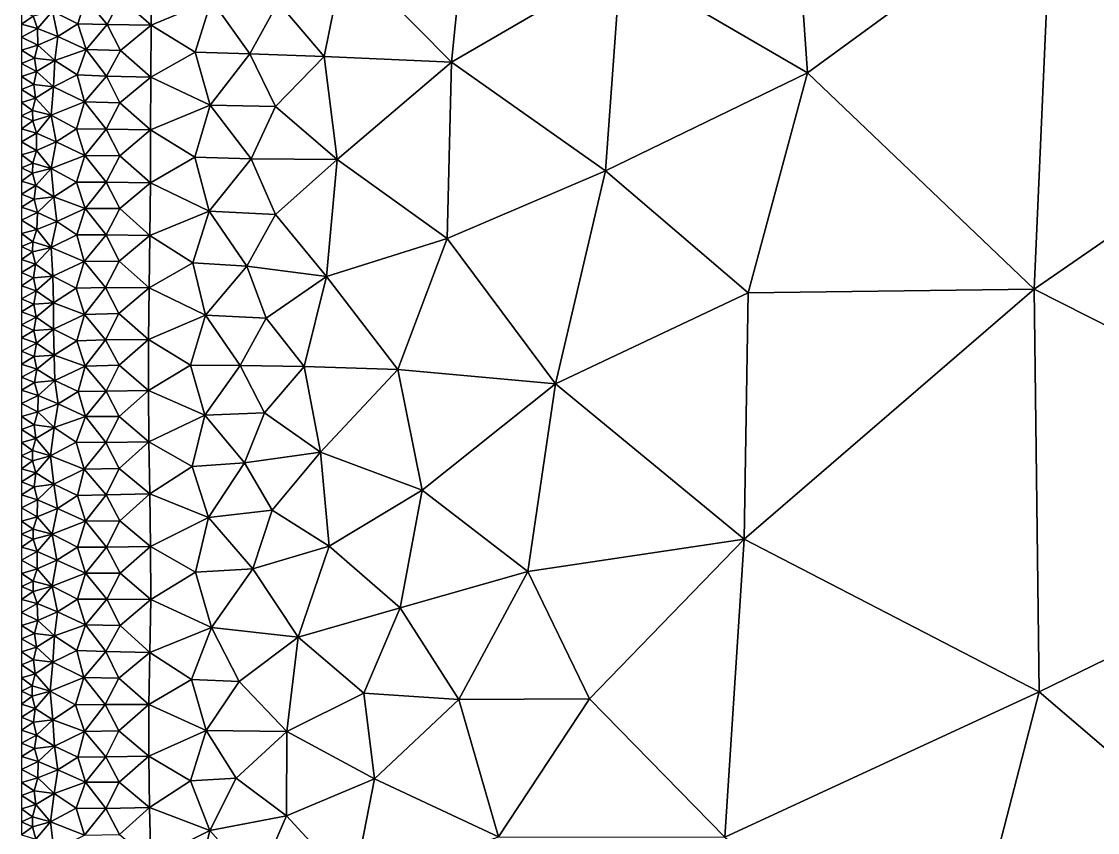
# Model space of a CAD drawing. Header units: metres. Extents: x 0 to 72, y -280 to 0.
# Drawn here: x 0.2 to 16.68, y -249.34 to -236.93 of the extents above; entities that cross this region are included whole.
import ezdxf

# ---------------------------------------------------------------- set-up
doc = ezdxf.new("R2010")
doc.units = ezdxf.units.M

msp = doc.modelspace()

# ---------------------------------------------------------------- linework, layer by layer
at = {"layer": 'layer', "color": 0}
for points in [[(12.2399, -237.71), (11.9635, -233.756), (9.37572, -236.042)], [(12.2399, -237.71), (15.9761, -234.983), (11.9635, -233.756)], [(6.78705, -237.549), (7.05915, -234.862), (5.15395, -235.892)], [(6.78705, -237.549), (9.37572, -236.042), (7.05915, -234.862)], [(15.7098, -241.022), (15.9761, -234.983), (12.2399, -237.71)], [(15.7098, -241.022), (21.704, -236.888), (15.9761, -234.983)], [(5.15395, -235.892), (4.1294, -236.634), (4.83479, -237.462)], [(5.15395, -235.892), (4.83479, -237.462), (6.78705, -237.549)], [(9.14516, -239.209), (9.37572, -236.042), (6.78705, -237.549)], [(9.14516, -239.209), (12.2399, -237.71), (9.37572, -236.042)], [(2.19397, -236.18), (1.7204, -236.575), (2.18772, -236.979)], [(2.19397, -236.18), (2.18772, -236.979), (3.1094, -236.597)], [(1.18749, -236.574), (0.676543, -236.766), (1.06421, -236.963)], [(1.18749, -236.574), (1.06421, -236.963), (1.5116, -236.969)], [(1.18749, -236.574), (1.5116, -236.969), (1.7204, -236.575)], [(1.7204, -236.575), (1.5116, -236.969), (2.18772, -236.979)], [(3.1094, -236.597), (2.18772, -236.979), (2.85995, -237.394)], [(3.1094, -236.597), (2.85995, -237.394), (3.6952, -237.418)], [(3.1094, -236.597), (3.6952, -237.418), (4.1294, -236.634)], [(4.1294, -236.634), (3.6952, -237.418), (4.83479, -237.462)], [(0.2, -236.765), (0.2, -236.966), (0.380119, -236.843)], [(0.380119, -236.843), (0.443893, -237.03), (0.676543, -236.766)], [(0.676543, -236.766), (0.443893, -237.03), (0.755537, -237.154)], [(0.676543, -236.766), (0.755537, -237.154), (1.06421, -236.963)], [(0.380119, -236.843), (0.2, -236.966), (0.443893, -237.03)], [(0.2, -236.966), (0.2, -237.166), (0.443893, -237.03)], [(1.06421, -236.963), (0.755537, -237.154), (1.18782, -237.354)], [(1.06421, -236.963), (1.18782, -237.354), (1.5116, -236.969)], [(1.5116, -236.969), (1.18782, -237.354), (1.71666, -237.368)], [(1.5116, -236.969), (1.71666, -237.368), (2.18772, -236.979)], [(2.18772, -236.979), (1.71666, -237.368), (2.18091, -237.779)], [(2.18772, -236.979), (2.18091, -237.779), (2.85995, -237.394)], [(21.9572, -244.182), (21.704, -236.888), (15.7098, -241.022)], [(0.443893, -237.03), (0.2, -237.166), (0.451165, -237.287)], [(0.2, -237.166), (0.2, -237.366), (0.451165, -237.287)], [(0.443893, -237.03), (0.451165, -237.287), (0.755537, -237.154)], [(0.755537, -237.154), (0.451165, -237.287), (0.709301, -237.52)], [(0.755537, -237.154), (0.709301, -237.52), (1.18782, -237.354)], [(0.451165, -237.287), (0.2, -237.366), (0.398246, -237.486)], [(0.451165, -237.287), (0.398246, -237.486), (0.709301, -237.52)], [(0.2, -237.366), (0.2, -237.566), (0.398246, -237.486)], [(0.398246, -237.486), (0.2, -237.566), (0.430534, -237.692)], [(0.398246, -237.486), (0.430534, -237.692), (0.709301, -237.52)], [(1.18782, -237.354), (0.709301, -237.52), (1.05166, -237.743)], [(1.18782, -237.354), (1.05166, -237.743), (1.50304, -237.761)], [(1.18782, -237.354), (1.50304, -237.761), (1.71666, -237.368)], [(1.71666, -237.368), (1.50304, -237.761), (2.18091, -237.779)], [(2.85995, -237.394), (2.18091, -237.779), (3.08791, -238.204)], [(2.85995, -237.394), (3.08791, -238.204), (3.6952, -237.418)], [(3.6952, -237.418), (3.08791, -238.204), (4.09128, -238.228)], [(3.6952, -237.418), (4.09128, -238.228), (4.83479, -237.462)], [(4.83479, -237.462), (4.09128, -238.228), (5.03401, -239.035)], [(4.83479, -237.462), (5.03401, -239.035), (6.78705, -237.549)], [(0.2, -237.566), (0.2, -237.766), (0.430534, -237.692)], [(0.709301, -237.52), (0.430534, -237.692), (0.6881, -237.923)], [(0.709301, -237.52), (0.6881, -237.923), (1.05166, -237.743)], [(6.7223, -240.247), (6.78705, -237.549), (5.03401, -239.035)], [(6.7223, -240.247), (9.14516, -239.209), (6.78705, -237.549)], [(0.430534, -237.692), (0.2, -237.766), (0.387154, -237.889)], [(0.2, -237.766), (0.2, -237.966), (0.387154, -237.889)], [(0.430534, -237.692), (0.387154, -237.889), (0.6881, -237.923)], [(1.05166, -237.743), (0.6881, -237.923), (1.16436, -238.156)], [(1.05166, -237.743), (1.16436, -238.156), (1.50304, -237.761)], [(1.50304, -237.761), (1.16436, -238.156), (1.70769, -238.169)], [(1.50304, -237.761), (1.70769, -238.169), (2.18091, -237.779)], [(2.18091, -237.779), (1.70769, -238.169), (2.17737, -238.584)], [(2.18091, -237.779), (2.17737, -238.584), (3.08791, -238.204)], [(11.332, -241.08), (12.2399, -237.71), (9.14516, -239.209)], [(11.332, -241.08), (15.7098, -241.022), (12.2399, -237.71)], [(0.387154, -237.889), (0.2, -237.966), (0.416234, -238.099)], [(0.2, -237.966), (0.2, -238.167), (0.416234, -238.099)], [(0.387154, -237.889), (0.416234, -238.099), (0.6881, -237.923)], [(0.6881, -237.923), (0.416234, -238.099), (0.652872, -238.36)], [(0.6881, -237.923), (0.652872, -238.36), (1.16436, -238.156)], [(0.416234, -238.099), (0.2, -238.167), (0.368283, -238.287)], [(0.416234, -238.099), (0.368283, -238.287), (0.652872, -238.36)], [(1.16436, -238.156), (0.652872, -238.36), (1.04454, -238.566)], [(1.16436, -238.156), (1.04454, -238.566), (1.49681, -238.571)], [(1.16436, -238.156), (1.49681, -238.571), (1.70769, -238.169)], [(0.2, -238.167), (0.2, -238.367), (0.368283, -238.287)], [(0.368283, -238.287), (0.2, -238.367), (0.370763, -238.443)], [(0.368283, -238.287), (0.370763, -238.443), (0.652872, -238.36)], [(1.70769, -238.169), (1.49681, -238.571), (2.17737, -238.584)], [(3.08791, -238.204), (2.17737, -238.584), (2.85657, -239.004)], [(3.08791, -238.204), (2.85657, -239.004), (3.71816, -239.027)], [(3.08791, -238.204), (3.71816, -239.027), (4.09128, -238.228)], [(4.09128, -238.228), (3.71816, -239.027), (5.03401, -239.035)], [(0.2, -238.367), (0.2, -238.567), (0.370763, -238.443)], [(0.370763, -238.443), (0.2, -238.567), (0.431394, -238.634)], [(0.370763, -238.443), (0.431394, -238.634), (0.652872, -238.36)], [(0.652872, -238.36), (0.431394, -238.634), (0.731562, -238.768)], [(0.652872, -238.36), (0.731562, -238.768), (1.04454, -238.566)], [(0.2, -238.567), (0.2, -238.767), (0.431394, -238.634)], [(0.431394, -238.634), (0.2, -238.767), (0.431842, -238.901)], [(0.431394, -238.634), (0.431842, -238.901), (0.731562, -238.768)], [(1.04454, -238.566), (0.731562, -238.768), (1.16852, -238.975)], [(1.04454, -238.566), (1.16852, -238.975), (1.49681, -238.571)], [(1.49681, -238.571), (1.16852, -238.975), (1.70664, -238.98)], [(1.49681, -238.571), (1.70664, -238.98), (2.17737, -238.584)], [(2.17737, -238.584), (1.70664, -238.98), (2.17446, -239.393)], [(2.17737, -238.584), (2.17446, -239.393), (2.85657, -239.004)], [(0.2, -238.767), (0.2, -238.967), (0.431842, -238.901)], [(0.731562, -238.768), (0.431842, -238.901), (0.654715, -239.176)], [(0.731562, -238.768), (0.654715, -239.176), (1.16852, -238.975)], [(0.431842, -238.901), (0.2, -238.967), (0.371535, -239.092)], [(0.2, -238.967), (0.2, -239.167), (0.371535, -239.092)], [(0.431842, -238.901), (0.371535, -239.092), (0.654715, -239.176)], [(1.16852, -238.975), (0.654715, -239.176), (1.04053, -239.385)], [(1.16852, -238.975), (1.04053, -239.385), (1.49761, -239.384)], [(1.16852, -238.975), (1.49761, -239.384), (1.70664, -238.98)], [(1.70664, -238.98), (1.49761, -239.384), (2.17446, -239.393)], [(0.371535, -239.092), (0.2, -239.167), (0.369323, -239.247)], [(0.371535, -239.092), (0.369323, -239.247), (0.654715, -239.176)], [(2.85657, -239.004), (2.17446, -239.393), (3.07574, -239.826)], [(2.85657, -239.004), (3.07574, -239.826), (3.71816, -239.027)], [(3.71816, -239.027), (3.07574, -239.826), (4.09074, -239.878)], [(3.71816, -239.027), (4.09074, -239.878), (5.03401, -239.035)], [(5.03401, -239.035), (4.09074, -239.878), (4.86964, -240.828)], [(5.03401, -239.035), (4.86964, -240.828), (6.7223, -240.247)], [(0.2, -239.167), (0.2, -239.367), (0.369323, -239.247)], [(0.369323, -239.247), (0.2, -239.367), (0.419102, -239.435)], [(0.369323, -239.247), (0.419102, -239.435), (0.654715, -239.176)], [(0.654715, -239.176), (0.419102, -239.435), (0.696804, -239.608)], [(0.654715, -239.176), (0.696804, -239.608), (1.04053, -239.385)], [(8.38156, -242.471), (9.14516, -239.209), (6.7223, -240.247)], [(8.38156, -242.471), (11.332, -241.08), (9.14516, -239.209)], [(0.2, -239.367), (0.2, -239.568), (0.419102, -239.435)], [(0.419102, -239.435), (0.2, -239.568), (0.392491, -239.645)], [(0.419102, -239.435), (0.392491, -239.645), (0.696804, -239.608)], [(1.04053, -239.385), (0.696804, -239.608), (1.17634, -239.789)], [(1.04053, -239.385), (1.17634, -239.789), (1.49761, -239.384)], [(1.49761, -239.384), (1.17634, -239.789), (1.70608, -239.789)], [(1.49761, -239.384), (1.70608, -239.789), (2.17446, -239.393)], [(2.17446, -239.393), (1.70608, -239.789), (2.16663, -240.2)], [(2.17446, -239.393), (2.16663, -240.2), (3.07574, -239.826)], [(0.2, -239.568), (0.2, -239.768), (0.392491, -239.645)], [(0.392491, -239.645), (0.444974, -239.847), (0.696804, -239.608)], [(0.696804, -239.608), (0.444974, -239.847), (0.74349, -239.987)], [(0.696804, -239.608), (0.74349, -239.987), (1.17634, -239.789)], [(0.392491, -239.645), (0.2, -239.768), (0.444974, -239.847)], [(0.2, -239.768), (0.2, -239.968), (0.444974, -239.847)], [(1.17634, -239.789), (0.74349, -239.987), (1.04741, -240.188)], [(1.17634, -239.789), (1.04741, -240.188), (1.49447, -240.191)], [(1.17634, -239.789), (1.49447, -240.191), (1.70608, -239.789)], [(1.70608, -239.789), (1.49447, -240.191), (2.16663, -240.2)], [(0.444974, -239.847), (0.2, -239.968), (0.436003, -240.108)], [(0.2, -239.968), (0.2, -240.168), (0.436003, -240.108)], [(0.444974, -239.847), (0.436003, -240.108), (0.74349, -239.987)], [(3.07574, -239.826), (2.16663, -240.2), (2.82567, -240.621)], [(3.07574, -239.826), (2.82567, -240.621), (3.65276, -240.672)], [(3.07574, -239.826), (3.65276, -240.672), (4.09074, -239.878)], [(4.09074, -239.878), (3.65276, -240.672), (4.86964, -240.828)], [(0.436003, -240.108), (0.2, -240.168), (0.372041, -240.296)], [(0.436003, -240.108), (0.372041, -240.296), (0.653963, -240.385)], [(0.74349, -239.987), (0.436003, -240.108), (0.653963, -240.385)], [(0.74349, -239.987), (0.653963, -240.385), (1.04741, -240.188)], [(0.2, -240.168), (0.2, -240.368), (0.372041, -240.296)], [(0.372041, -240.296), (0.2, -240.368), (0.36848, -240.451)], [(0.372041, -240.296), (0.36848, -240.451), (0.653963, -240.385)], [(1.04741, -240.188), (0.653963, -240.385), (1.15824, -240.597)], [(1.04741, -240.188), (1.15824, -240.597), (1.49447, -240.191)], [(1.49447, -240.191), (1.15824, -240.597), (1.69679, -240.594)], [(1.49447, -240.191), (1.69679, -240.594), (2.16663, -240.2)], [(2.16663, -240.2), (1.69679, -240.594), (2.15402, -241.001)], [(2.16663, -240.2), (2.15402, -241.001), (2.82567, -240.621)], [(5.96202, -242.252), (6.7223, -240.247), (4.86964, -240.828)], [(5.96202, -242.252), (8.38156, -242.471), (6.7223, -240.247)], [(0.2, -240.368), (0.2, -240.568), (0.36848, -240.451)], [(0.36848, -240.451), (0.2, -240.568), (0.415, -240.64)], [(0.36848, -240.451), (0.415, -240.64), (0.653963, -240.385)], [(0.653963, -240.385), (0.415, -240.64), (0.68153, -240.822)], [(0.653963, -240.385), (0.68153, -240.822), (1.15824, -240.597)], [(0.2, -240.568), (0.2, -240.769), (0.415, -240.64)], [(1.15824, -240.597), (0.68153, -240.822), (1.03803, -241.009)], [(1.15824, -240.597), (1.03803, -241.009), (1.48667, -240.999)], [(1.15824, -240.597), (1.48667, -240.999), (1.69679, -240.594)], [(1.69679, -240.594), (1.48667, -240.999), (2.15402, -241.001)], [(2.82567, -240.621), (2.15402, -241.001), (3.01763, -241.418)], [(2.82567, -240.621), (3.01763, -241.418), (3.65276, -240.672)], [(0.415, -240.64), (0.2, -240.769), (0.384543, -240.849)], [(0.2, -240.769), (0.2, -240.969), (0.384543, -240.849)], [(0.415, -240.64), (0.384543, -240.849), (0.68153, -240.822)], [(3.65276, -240.672), (3.01763, -241.418), (3.94804, -241.466)], [(3.65276, -240.672), (3.94804, -241.466), (4.86964, -240.828)], [(0.384543, -240.849), (0.2, -240.969), (0.424142, -241.048)], [(0.384543, -240.849), (0.424142, -241.048), (0.68153, -240.822)], [(0.68153, -240.822), (0.424142, -241.048), (0.688888, -241.231)], [(0.68153, -240.822), (0.688888, -241.231), (1.03803, -241.009)], [(4.86964, -240.828), (3.94804, -241.466), (4.53057, -242.205)], [(4.86964, -240.828), (4.53057, -242.205), (5.96202, -242.252)], [(0.2, -240.969), (0.2, -241.169), (0.424142, -241.048)], [(0.424142, -241.048), (0.2, -241.169), (0.388366, -241.253)], [(0.424142, -241.048), (0.388366, -241.253), (0.688888, -241.231)], [(1.03803, -241.009), (0.688888, -241.231), (1.16313, -241.41)], [(1.03803, -241.009), (1.16313, -241.41), (1.48667, -240.999)], [(1.48667, -240.999), (1.16313, -241.41), (1.69316, -241.397)], [(1.48667, -240.999), (1.69316, -241.397), (2.15402, -241.001)], [(2.15402, -241.001), (1.69316, -241.397), (2.14755, -241.793)], [(2.15402, -241.001), (2.14755, -241.793), (3.01763, -241.418)], [(11.2701, -244.848), (11.332, -241.08), (8.38156, -242.471)], [(11.2701, -244.848), (15.7865, -247.188), (15.7098, -241.022)], [(11.2701, -244.848), (15.7098, -241.022), (11.332, -241.08)], [(15.7865, -247.188), (21.9572, -244.182), (15.7098, -241.022)], [(0.2, -241.169), (0.2, -241.369), (0.388366, -241.253)], [(0.388366, -241.253), (0.2, -241.369), (0.426832, -241.451)], [(0.388366, -241.253), (0.426832, -241.451), (0.688888, -241.231)], [(0.688888, -241.231), (0.426832, -241.451), (0.692427, -241.633)], [(0.688888, -241.231), (0.692427, -241.633), (1.16313, -241.41)], [(0.2, -241.369), (0.2, -241.569), (0.426832, -241.451)], [(0.426832, -241.451), (0.2, -241.569), (0.389967, -241.654)], [(0.426832, -241.451), (0.389967, -241.654), (0.692427, -241.633)], [(1.16313, -241.41), (0.692427, -241.633), (1.04503, -241.812)], [(1.16313, -241.41), (1.04503, -241.812), (1.48884, -241.799)], [(1.16313, -241.41), (1.48884, -241.799), (1.69316, -241.397)], [(1.69316, -241.397), (1.48884, -241.799), (2.14755, -241.793)], [(3.01763, -241.418), (2.14755, -241.793), (2.78842, -242.186)], [(3.01763, -241.418), (2.78842, -242.186), (3.55112, -242.192)], [(3.01763, -241.418), (3.55112, -242.192), (3.94804, -241.466)], [(0.2, -241.569), (0.2, -241.769), (0.389967, -241.654)], [(3.94804, -241.466), (3.55112, -242.192), (4.53057, -242.205)], [(0.389967, -241.654), (0.2, -241.769), (0.4289, -241.851)], [(0.2, -241.769), (0.2, -241.97), (0.4289, -241.851)], [(0.389967, -241.654), (0.4289, -241.851), (0.692427, -241.633)], [(0.692427, -241.633), (0.4289, -241.851), (0.697588, -242.03)], [(0.692427, -241.633), (0.697588, -242.03), (1.04503, -241.812)], [(0.4289, -241.851), (0.2, -241.97), (0.392343, -242.053)], [(0.4289, -241.851), (0.392343, -242.053), (0.697588, -242.03)], [(1.04503, -241.812), (0.697588, -242.03), (1.1727, -242.202)], [(1.04503, -241.812), (1.1727, -242.202), (1.48884, -241.799)], [(1.48884, -241.799), (1.1727, -242.202), (1.69561, -242.188)], [(1.48884, -241.799), (1.69561, -242.188), (2.14755, -241.793)], [(2.14755, -241.793), (1.69561, -242.188), (2.14761, -242.575)], [(2.14755, -241.793), (2.14761, -242.575), (2.78842, -242.186)], [(0.2, -241.97), (0.2, -242.17), (0.392343, -242.053)], [(0.392343, -242.053), (0.2, -242.17), (0.433968, -242.249)], [(0.392343, -242.053), (0.433968, -242.249), (0.697588, -242.03)], [(0.697588, -242.03), (0.433968, -242.249), (0.712807, -242.42)], [(0.697588, -242.03), (0.712807, -242.42), (1.1727, -242.202)], [(0.2, -242.17), (0.2, -242.37), (0.433968, -242.249)], [(0.433968, -242.249), (0.2, -242.37), (0.400365, -242.451)], [(0.433968, -242.249), (0.400365, -242.451), (0.712807, -242.42)], [(1.1727, -242.202), (0.712807, -242.42), (1.06626, -242.589)], [(1.1727, -242.202), (1.06626, -242.589), (1.49585, -242.582)], [(1.1727, -242.202), (1.49585, -242.582), (1.69561, -242.188)], [(1.69561, -242.188), (1.49585, -242.582), (2.14761, -242.575)], [(2.78842, -242.186), (2.14761, -242.575), (3.00688, -242.951)], [(2.78842, -242.186), (3.00688, -242.951), (3.55112, -242.192)], [(3.55112, -242.192), (3.00688, -242.951), (3.92002, -242.916)], [(3.55112, -242.192), (3.92002, -242.916), (4.53057, -242.205)], [(4.53057, -242.205), (3.92002, -242.916), (4.78191, -243.517)], [(4.53057, -242.205), (4.78191, -243.517), (5.96202, -242.252)], [(6.33963, -244.099), (5.96202, -242.252), (4.78191, -243.517)], [(6.33963, -244.099), (8.38156, -242.471), (5.96202, -242.252)], [(0.2, -242.37), (0.2, -242.57), (0.400365, -242.451)], [(0.400365, -242.451), (0.454325, -242.648), (0.712807, -242.42)], [(0.712807, -242.42), (0.454325, -242.648), (0.761008, -242.777)], [(0.712807, -242.42), (0.761008, -242.777), (1.06626, -242.589)], [(0.400365, -242.451), (0.2, -242.57), (0.454325, -242.648)], [(0.2, -242.57), (0.2, -242.77), (0.454325, -242.648)], [(1.06626, -242.589), (0.761008, -242.777), (1.17933, -242.97)], [(1.06626, -242.589), (1.17933, -242.97), (1.49585, -242.582)], [(1.49585, -242.582), (1.17933, -242.97), (1.69805, -242.971)], [(1.49585, -242.582), (1.69805, -242.971), (2.14761, -242.575)], [(2.14761, -242.575), (1.69805, -242.971), (2.1522, -243.361)], [(2.14761, -242.575), (2.1522, -243.361), (3.00688, -242.951)], [(7.9537, -245.344), (8.38156, -242.471), (6.33963, -244.099)], [(7.9537, -245.344), (11.2701, -244.848), (8.38156, -242.471)], [(0.454325, -242.648), (0.2, -242.77), (0.451425, -242.901)], [(0.2, -242.77), (0.2, -242.97), (0.451425, -242.901)], [(0.454325, -242.648), (0.451425, -242.901), (0.761008, -242.777)], [(0.451425, -242.901), (0.2, -242.97), (0.393772, -243.098)], [(0.451425, -242.901), (0.393772, -243.098), (0.698877, -243.141)], [(0.761008, -242.777), (0.451425, -242.901), (0.698877, -243.141)], [(0.761008, -242.777), (0.698877, -243.141), (1.17933, -242.97)], [(3.00688, -242.951), (3.61775, -243.679), (3.92002, -242.916)], [(3.92002, -242.916), (3.61775, -243.679), (4.78191, -243.517)], [(0.2, -242.97), (0.2, -243.171), (0.393772, -243.098)], [(0.393772, -243.098), (0.2, -243.171), (0.41768, -243.308)], [(0.393772, -243.098), (0.41768, -243.308), (0.698877, -243.141)], [(1.17933, -242.97), (0.698877, -243.141), (1.03725, -243.365)], [(1.17933, -242.97), (1.03725, -243.365), (1.49012, -243.368)], [(1.17933, -242.97), (1.49012, -243.368), (1.69805, -242.971)], [(1.69805, -242.971), (1.49012, -243.368), (2.1522, -243.361)], [(3.00688, -242.951), (2.1522, -243.361), (2.81426, -243.736)], [(3.00688, -242.951), (2.81426, -243.736), (3.61775, -243.679)], [(0.2, -243.171), (0.2, -243.371), (0.41768, -243.308)], [(0.698877, -243.141), (0.41768, -243.308), (0.646176, -243.571)], [(0.698877, -243.141), (0.646176, -243.571), (1.03725, -243.365)], [(0.41768, -243.308), (0.2, -243.371), (0.366318, -243.494)], [(0.2, -243.371), (0.2, -243.571), (0.366318, -243.494)], [(0.41768, -243.308), (0.366318, -243.494), (0.646176, -243.571)], [(1.03725, -243.365), (0.646176, -243.571), (1.16135, -243.775)], [(1.03725, -243.365), (1.16135, -243.775), (1.49012, -243.368)], [(1.49012, -243.368), (1.16135, -243.775), (1.69743, -243.767)], [(1.49012, -243.368), (1.69743, -243.767), (2.1522, -243.361)], [(2.1522, -243.361), (1.69743, -243.767), (2.16445, -244.155)], [(2.1522, -243.361), (2.16445, -244.155), (2.81426, -243.736)], [(0.366318, -243.494), (0.2, -243.571), (0.366183, -243.649)], [(0.2, -243.571), (0.2, -243.771), (0.366183, -243.649)], [(0.366318, -243.494), (0.366183, -243.649), (0.646176, -243.571)], [(0.366183, -243.649), (0.417111, -243.836), (0.646176, -243.571)], [(0.646176, -243.571), (0.417111, -243.836), (0.696617, -244.005)], [(0.646176, -243.571), (0.696617, -244.005), (1.16135, -243.775)], [(3.61775, -243.679), (4.04008, -244.406), (4.78191, -243.517)], [(4.78191, -243.517), (4.04008, -244.406), (4.91035, -244.957)], [(4.91035, -244.957), (6.33963, -244.099), (4.78191, -243.517)], [(0.366183, -243.649), (0.2, -243.771), (0.417111, -243.836)], [(2.81426, -243.736), (2.16445, -244.155), (3.06636, -244.516)], [(2.81426, -243.736), (3.06636, -244.516), (3.61775, -243.679)], [(3.61775, -243.679), (3.06636, -244.516), (4.04008, -244.406)], [(0.2, -243.771), (0.2, -243.971), (0.417111, -243.836)], [(0.417111, -243.836), (0.2, -243.971), (0.392382, -244.046)], [(0.417111, -243.836), (0.392382, -244.046), (0.696617, -244.005)], [(1.16135, -243.775), (0.696617, -244.005), (1.05813, -244.181)], [(1.16135, -243.775), (1.05813, -244.181), (1.49651, -244.17)], [(1.16135, -243.775), (1.49651, -244.17), (1.69743, -243.767)], [(1.69743, -243.767), (1.49651, -244.17), (2.16445, -244.155)], [(0.2, -243.971), (0.2, -244.171), (0.392382, -244.046)], [(0.392382, -244.046), (0.2, -244.171), (0.446656, -244.247)], [(0.392382, -244.046), (0.446656, -244.247), (0.696617, -244.005)], [(0.696617, -244.005), (0.446656, -244.247), (0.749126, -244.381)], [(0.696617, -244.005), (0.749126, -244.381), (1.05813, -244.181)], [(0.2, -244.171), (0.2, -244.371), (0.446656, -244.247)], [(0.446656, -244.247), (0.2, -244.371), (0.440917, -244.507)], [(0.446656, -244.247), (0.440917, -244.507), (0.749126, -244.381)], [(1.05813, -244.181), (0.749126, -244.381), (1.17807, -244.573)], [(1.05813, -244.181), (1.17807, -244.573), (1.49651, -244.17)], [(1.49651, -244.17), (1.17807, -244.573), (1.70731, -244.567)], [(1.49651, -244.17), (1.70731, -244.567), (2.16445, -244.155)], [(2.16445, -244.155), (1.70731, -244.567), (2.17613, -244.96)], [(2.16445, -244.155), (2.17613, -244.96), (3.06636, -244.516)], [(5.99965, -245.899), (6.33963, -244.099), (4.91035, -244.957)], [(5.99965, -245.899), (7.9537, -245.344), (6.33963, -244.099)], [(15.7865, -247.188), (20.5319, -251.244), (21.9572, -244.182)], [(0.2, -244.371), (0.2, -244.572), (0.440917, -244.507)], [(0.749126, -244.381), (0.440917, -244.507), (0.670679, -244.774)], [(0.749126, -244.381), (0.670679, -244.774), (1.17807, -244.573)], [(3.06636, -244.516), (3.74561, -245.304), (4.04008, -244.406)], [(4.04008, -244.406), (3.74561, -245.304), (4.91035, -244.957)], [(0.440917, -244.507), (0.2, -244.572), (0.377987, -244.695)], [(0.2, -244.572), (0.2, -244.772), (0.377987, -244.695)], [(0.440917, -244.507), (0.377987, -244.695), (0.670679, -244.774)], [(1.17807, -244.573), (0.670679, -244.774), (1.05611, -244.972)], [(1.17807, -244.573), (1.05611, -244.972), (1.50311, -244.969)], [(1.17807, -244.573), (1.50311, -244.969), (1.70731, -244.567)], [(1.70731, -244.567), (1.50311, -244.969), (2.17613, -244.96)], [(3.06636, -244.516), (2.17613, -244.96), (2.86427, -245.356)], [(3.06636, -244.516), (2.86427, -245.356), (3.74561, -245.304)], [(0.377987, -244.695), (0.2, -244.772), (0.377523, -244.851)], [(0.377987, -244.695), (0.377523, -244.851), (0.670679, -244.774)], [(0.2, -244.772), (0.2, -244.972), (0.377523, -244.851)], [(0.377523, -244.851), (0.2, -244.972), (0.438381, -245.04)], [(0.377523, -244.851), (0.438381, -245.04), (0.670679, -244.774)], [(0.670679, -244.774), (0.438381, -245.04), (0.742895, -245.171)], [(0.670679, -244.774), (0.742895, -245.171), (1.05611, -244.972)], [(8.90203, -247.291), (11.2701, -244.848), (7.9537, -245.344)], [(10.9729, -249.411), (11.2701, -244.848), (8.90203, -247.291)], [(10.9729, -249.411), (15.7865, -247.188), (11.2701, -244.848)], [(0.2, -244.972), (0.2, -245.172), (0.438381, -245.04)], [(0.438381, -245.04), (0.2, -245.172), (0.438616, -245.303)], [(0.438381, -245.04), (0.438616, -245.303), (0.742895, -245.171)], [(1.05611, -244.972), (0.742895, -245.171), (1.1793, -245.37)], [(1.05611, -244.972), (1.1793, -245.37), (1.50311, -244.969)], [(1.50311, -244.969), (1.1793, -245.37), (1.71218, -245.369)], [(1.50311, -244.969), (1.71218, -245.369), (2.17613, -244.96)], [(2.17613, -244.96), (1.71218, -245.369), (2.18156, -245.774)], [(2.17613, -244.96), (2.18156, -245.774), (2.86427, -245.356)], [(3.74561, -245.304), (4.43544, -246.349), (4.91035, -244.957)], [(4.91035, -244.957), (4.43544, -246.349), (5.99965, -245.899)], [(0.2, -245.172), (0.2, -245.372), (0.438616, -245.303)], [(0.742895, -245.171), (0.438616, -245.303), (0.671777, -245.568)], [(0.742895, -245.171), (0.671777, -245.568), (1.1793, -245.37)], [(0.438616, -245.303), (0.2, -245.372), (0.377899, -245.493)], [(0.2, -245.372), (0.2, -245.572), (0.377899, -245.493)], [(0.438616, -245.303), (0.377899, -245.493), (0.671777, -245.568)], [(1.1793, -245.37), (0.671777, -245.568), (1.05935, -245.766)], [(1.1793, -245.37), (1.05935, -245.766), (1.50557, -245.769)], [(1.1793, -245.37), (1.50557, -245.769), (1.71218, -245.369)], [(1.71218, -245.369), (1.50557, -245.769), (2.18156, -245.774)], [(2.86427, -245.356), (2.18156, -245.774), (3.10853, -246.201)], [(2.86427, -245.356), (3.10853, -246.201), (3.74561, -245.304)], [(3.74561, -245.304), (3.10853, -246.201), (4.43544, -246.349)], [(6.89852, -247.305), (7.9537, -245.344), (5.99965, -245.899)], [(8.90203, -247.291), (7.9537, -245.344), (6.89852, -247.305)], [(0.377899, -245.493), (0.2, -245.572), (0.378442, -245.649)], [(0.2, -245.572), (0.2, -245.773), (0.378442, -245.649)], [(0.377899, -245.493), (0.378442, -245.649), (0.671777, -245.568)], [(0.378442, -245.649), (0.442077, -245.836), (0.671777, -245.568)], [(0.671777, -245.568), (0.442077, -245.836), (0.752185, -245.959)], [(0.671777, -245.568), (0.752185, -245.959), (1.05935, -245.766)], [(0.378442, -245.649), (0.2, -245.773), (0.442077, -245.836)], [(0.2, -245.773), (0.2, -245.973), (0.442077, -245.836)], [(0.442077, -245.836), (0.2, -245.973), (0.449593, -246.094)], [(0.442077, -245.836), (0.449593, -246.094), (0.752185, -245.959)], [(1.05935, -245.766), (0.752185, -245.959), (1.18224, -246.159)], [(1.05935, -245.766), (1.18224, -246.159), (1.50557, -245.769)], [(1.50557, -245.769), (1.18224, -246.159), (1.70907, -246.172)], [(1.50557, -245.769), (1.70907, -246.172), (2.18156, -245.774)], [(2.18156, -245.774), (1.70907, -246.172), (2.16642, -246.583)], [(2.18156, -245.774), (2.16642, -246.583), (3.10853, -246.201)], [(5.44609, -247.204), (5.99965, -245.899), (4.43544, -246.349)], [(6.89852, -247.305), (5.99965, -245.899), (5.44609, -247.204)], [(0.2, -245.973), (0.2, -246.173), (0.449593, -246.094)], [(0.752185, -245.959), (0.449593, -246.094), (0.705767, -246.328)], [(0.752185, -245.959), (0.705767, -246.328), (1.18224, -246.159)], [(0.449593, -246.094), (0.2, -246.173), (0.396892, -246.294)], [(0.2, -246.173), (0.2, -246.373), (0.396892, -246.294)], [(0.449593, -246.094), (0.396892, -246.294), (0.705767, -246.328)], [(1.18224, -246.159), (0.705767, -246.328), (1.04481, -246.551)], [(1.18224, -246.159), (1.04481, -246.551), (1.49331, -246.568)], [(1.18224, -246.159), (1.49331, -246.568), (1.70907, -246.172)], [(1.70907, -246.172), (1.49331, -246.568), (2.16642, -246.583)], [(3.10853, -246.201), (2.16642, -246.583), (2.80364, -246.999)], [(3.10853, -246.201), (2.80364, -246.999), (3.53456, -247.03)], [(3.10853, -246.201), (3.53456, -247.03), (4.43544, -246.349)], [(0.396892, -246.294), (0.2, -246.373), (0.428286, -246.5)], [(0.2, -246.373), (0.2, -246.573), (0.428286, -246.5)], [(0.396892, -246.294), (0.428286, -246.5), (0.705767, -246.328)], [(0.705767, -246.328), (0.428286, -246.5), (0.681654, -246.733)], [(0.705767, -246.328), (0.681654, -246.733), (1.04481, -246.551)], [(4.43544, -246.349), (3.53456, -247.03), (4.26233, -247.793)], [(4.43544, -246.349), (4.26233, -247.793), (5.44609, -247.204)], [(0.428286, -246.5), (0.2, -246.573), (0.384562, -246.698)], [(0.428286, -246.5), (0.384562, -246.698), (0.681654, -246.733)], [(1.04481, -246.551), (0.681654, -246.733), (1.152, -246.967)], [(1.04481, -246.551), (1.152, -246.967), (1.49331, -246.568)], [(0.2, -246.573), (0.2, -246.773), (0.384562, -246.698)], [(0.384562, -246.698), (0.2, -246.773), (0.411297, -246.908)], [(0.384562, -246.698), (0.411297, -246.908), (0.681654, -246.733)], [(1.49331, -246.568), (1.152, -246.967), (1.69216, -246.976)], [(1.49331, -246.568), (1.69216, -246.976), (2.16642, -246.583)], [(2.16642, -246.583), (1.69216, -246.976), (2.14871, -247.382)], [(2.16642, -246.583), (2.14871, -247.382), (2.80364, -246.999)], [(0.2, -246.773), (0.2, -246.974), (0.411297, -246.908)], [(0.681654, -246.733), (0.411297, -246.908), (0.637304, -247.175)], [(0.681654, -246.733), (0.637304, -247.175), (1.152, -246.967)], [(0.411297, -246.908), (0.2, -246.974), (0.362711, -247.096)], [(0.2, -246.974), (0.2, -247.174), (0.362711, -247.096)], [(0.411297, -246.908), (0.362711, -247.096), (0.637304, -247.175)], [(1.152, -246.967), (0.637304, -247.175), (1.02507, -247.386)], [(1.152, -246.967), (1.02507, -247.386), (1.48114, -247.381)], [(1.152, -246.967), (1.48114, -247.381), (1.69216, -246.976)], [(1.69216, -246.976), (1.48114, -247.381), (2.14871, -247.382)], [(2.80364, -246.999), (2.14871, -247.382), (3.02883, -247.778)], [(2.80364, -246.999), (3.02883, -247.778), (3.53456, -247.03)], [(3.53456, -247.03), (3.02883, -247.778), (4.26233, -247.793)], [(0.362711, -247.096), (0.2, -247.174), (0.362611, -247.252)], [(0.2, -247.174), (0.2, -247.374), (0.362611, -247.252)], [(0.362711, -247.096), (0.362611, -247.252), (0.637304, -247.175)], [(0.362611, -247.252), (0.411187, -247.44), (0.637304, -247.175)], [(0.637304, -247.175), (0.411187, -247.44), (0.680754, -247.615)], [(0.637304, -247.175), (0.680754, -247.615), (1.02507, -247.386)], [(5.44609, -247.204), (4.26233, -247.793), (5.60792, -248.517)], [(5.60792, -248.517), (6.89852, -247.305), (5.44609, -247.204)], [(14.4514, -252.355), (15.7865, -247.188), (10.9729, -249.411)], [(14.4514, -252.355), (20.5319, -251.244), (15.7865, -247.188)], [(0.362611, -247.252), (0.2, -247.374), (0.411187, -247.44)], [(0.2, -247.374), (0.2, -247.574), (0.411187, -247.44)], [(1.02507, -247.386), (0.680754, -247.615), (1.1638, -247.792)], [(1.02507, -247.386), (1.1638, -247.792), (1.48114, -247.381)], [(1.48114, -247.381), (1.1638, -247.792), (1.69082, -247.781)], [(1.48114, -247.381), (1.69082, -247.781), (2.14871, -247.382)], [(2.14871, -247.382), (1.69082, -247.781), (2.14818, -248.172)], [(2.14871, -247.382), (2.14818, -248.172), (3.02883, -247.778)], [(7.50384, -249.406), (6.89852, -247.305), (5.60792, -248.517)], [(7.50384, -249.406), (8.90203, -247.291), (6.89852, -247.305)], [(10.9729, -249.411), (8.90203, -247.291), (7.50384, -249.406)], [(0.411187, -247.44), (0.2, -247.574), (0.38457, -247.65)], [(0.411187, -247.44), (0.38457, -247.65), (0.680754, -247.615)], [(0.2, -247.574), (0.2, -247.774), (0.38457, -247.65)], [(0.38457, -247.65), (0.2, -247.774), (0.428624, -247.847)], [(0.38457, -247.65), (0.428624, -247.847), (0.680754, -247.615)], [(0.680754, -247.615), (0.428624, -247.847), (0.707084, -248.017)], [(0.680754, -247.615), (0.707084, -248.017), (1.1638, -247.792)], [(0.2, -247.774), (0.2, -247.974), (0.428624, -247.847)], [(0.428624, -247.847), (0.2, -247.974), (0.397937, -248.053)], [(0.428624, -247.847), (0.397937, -248.053), (0.707084, -248.017)], [(1.1638, -247.792), (0.707084, -248.017), (1.06182, -248.187)], [(1.1638, -247.792), (1.06182, -248.187), (1.49231, -248.179)], [(1.1638, -247.792), (1.49231, -248.179), (1.69082, -247.781)], [(1.69082, -247.781), (1.49231, -248.179), (2.14818, -248.172)], [(3.02883, -247.778), (2.14818, -248.172), (2.78804, -248.549)], [(3.02883, -247.778), (2.78804, -248.549), (3.49017, -248.509)], [(3.02883, -247.778), (3.49017, -248.509), (4.26233, -247.793)], [(4.26233, -247.793), (3.49017, -248.509), (4.25955, -249.085)], [(4.26233, -247.793), (4.25955, -249.085), (5.60792, -248.517)], [(0.2, -247.974), (0.2, -248.175), (0.397937, -248.053)], [(0.397937, -248.053), (0.452508, -248.25), (0.707084, -248.017)], [(0.707084, -248.017), (0.452508, -248.25), (0.758664, -248.379)], [(0.707084, -248.017), (0.758664, -248.379), (1.06182, -248.187)], [(0.397937, -248.053), (0.2, -248.175), (0.452508, -248.25)], [(0.2, -248.175), (0.2, -248.375), (0.452508, -248.25)], [(1.06182, -248.187), (0.758664, -248.379), (1.17791, -248.571)], [(1.06182, -248.187), (1.17791, -248.571), (1.49231, -248.179)], [(1.49231, -248.179), (1.17791, -248.571), (1.69792, -248.571)], [(1.49231, -248.179), (1.69792, -248.571), (2.14818, -248.172)], [(2.14818, -248.172), (1.69792, -248.571), (2.16031, -248.958)], [(2.14818, -248.172), (2.16031, -248.958), (2.78804, -248.549)], [(0.452508, -248.25), (0.2, -248.375), (0.450635, -248.504)], [(0.2, -248.375), (0.2, -248.575), (0.450635, -248.504)], [(0.452508, -248.25), (0.450635, -248.504), (0.758664, -248.379)], [(0.450635, -248.504), (0.2, -248.575), (0.393483, -248.702)], [(0.450635, -248.504), (0.393483, -248.702), (0.698214, -248.744)], [(0.758664, -248.379), (0.450635, -248.504), (0.698214, -248.744)], [(0.758664, -248.379), (0.698214, -248.744), (1.17791, -248.571)], [(2.78804, -248.549), (3.08497, -249.308), (3.49017, -248.509)], [(3.49017, -248.509), (3.08497, -249.308), (4.25955, -249.085)], [(5.60792, -248.517), (4.25955, -249.085), (5.28204, -250.191)], [(7.50384, -249.406), (5.60792, -248.517), (5.28204, -250.191)], [(0.2, -248.575), (0.2, -248.775), (0.393483, -248.702)], [(0.393483, -248.702), (0.2, -248.775), (0.417552, -248.912)], [(0.393483, -248.702), (0.417552, -248.912), (0.698214, -248.744)], [(1.17791, -248.571), (0.698214, -248.744), (1.03725, -248.968)], [(1.17791, -248.571), (1.03725, -248.968), (1.49182, -248.97)], [(1.17791, -248.571), (1.49182, -248.97), (1.69792, -248.571)], [(1.69792, -248.571), (1.49182, -248.97), (2.16031, -248.958)], [(2.78804, -248.549), (2.16031, -248.958), (3.08497, -249.308)], [(0.2, -248.775), (0.2, -248.975), (0.417552, -248.912)], [(0.698214, -248.744), (0.417552, -248.912), (0.646331, -249.175)], [(0.698214, -248.744), (0.646331, -249.175), (1.03725, -248.968)], [(0.417552, -248.912), (0.2, -248.975), (0.366328, -249.098)], [(0.2, -248.975), (0.2, -249.175), (0.366328, -249.098)], [(0.417552, -248.912), (0.366328, -249.098), (0.646331, -249.175)], [(1.03725, -248.968), (0.646331, -249.175), (1.16313, -249.379)], [(1.03725, -248.968), (1.16313, -249.379), (1.49182, -248.97)], [(1.49182, -248.97), (1.16313, -249.379), (1.70255, -249.369)], [(1.49182, -248.97), (1.70255, -249.369), (2.16031, -248.958)], [(2.16031, -248.958), (1.70255, -249.369), (2.18028, -249.76)], [(2.16031, -248.958), (2.18028, -249.76), (3.08497, -249.308)], [(0.366328, -249.098), (0.2, -249.175), (0.366231, -249.253)], [(0.2, -249.175), (0.2, -249.376), (0.366231, -249.253)], [(0.366328, -249.098), (0.366231, -249.253), (0.646331, -249.175)], [(0.366231, -249.253), (0.417239, -249.44), (0.646331, -249.175)], [(0.646331, -249.175), (0.417239, -249.44), (0.697117, -249.61)], [(0.646331, -249.175), (0.697117, -249.61), (1.16313, -249.379)], [(3.08497, -249.308), (3.81152, -250.122), (4.25955, -249.085)], [(4.25955, -249.085), (3.81152, -250.122), (5.28204, -250.191)], [(0.366231, -249.253), (0.2, -249.376), (0.417239, -249.44)], [(3.08497, -249.308), (2.18028, -249.76), (2.88377, -250.152)], [(3.08497, -249.308), (2.88377, -250.152), (3.81152, -250.122)]]:
    msp.add_3dface(points, dxfattribs=at)

doc.saveas('drawing.dxf')
